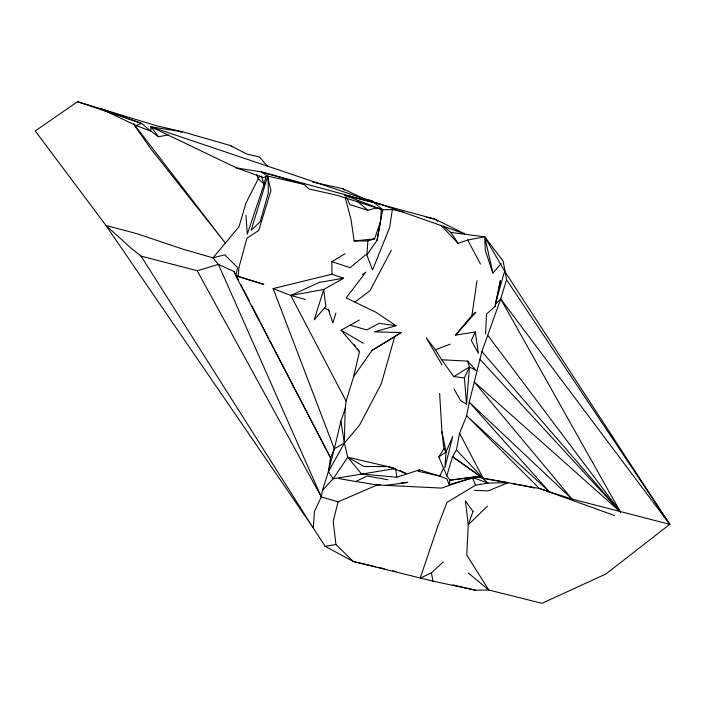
<?xml version="1.0" encoding="UTF-8"?>
<svg xmlns="http://www.w3.org/2000/svg" width="705" height="705" viewBox="0 0 705 705"><rect width="100%" height="100%" fill="white"/><g stroke="black" fill="none" stroke-linecap="round" stroke-linejoin="round"><path stroke-width="1.06" d="M495.183 306.226L500.374 280.713L495.183 306.226L486.529 314.122L485.586 333.879M267.671 166.451L259.458 156.951L246.785 154.025L230.429 145.556L182.551 131.791L150.94 126.812L150.905 131.156L158.59 136.788L167.966 134.831M357.532 349.046L359.471 351.654L353.663 376.585L346.093 401.119L345.133 408.997L344.366 443.128L347.75 457.201L361.506 474.016L396.748 477.223L419.396 469.883L439.841 476.122L446.944 478.959L449.191 484.626L479.938 476.122L488.054 483.057L508.217 482.696L488.08 490.909L474.465 490.275M439.647 393.478L441.929 431.76L446.036 452.037L444.908 467.723L452.716 436.501L446.036 452.037L438.801 456.99L446.803 475.849L450.028 480.175L449.191 484.626M404.115 212.187L392.332 209.535L389.68 227.433L372.54 270.015L366.838 254.91L377.043 240.343L380.409 221.908L381.379 208.768M366.838 254.91L367.922 240.934L374.602 238.828L380.409 221.908M453.95 388.816L460.568 400.634L466.56 404.203L469.451 366.926L467.618 361.11L441.674 359.762L435.373 349.759L426.234 337.783L442.026 364.899M180.471 132.232L182.551 131.791L156.545 125.746L77.506 101.687L35.25 130.971L105.97 225.459L136.435 233.54L182.031 248.874L213.007 257.88L218.409 264.401L234.086 271.513L235.681 275.593L263.864 284.397L238.202 276.554L238.942 267.477L246.997 238.114L258.735 230.491L270.976 190.491L267.318 175.853M475.258 331.94L471.319 340.489L478.351 353.284L475.258 331.94L455.527 335.175L471.962 315.346L476.977 280.749M443.401 226.155L450.821 232.412L484.732 236.827L504.657 271.249L669.75 524.335L605.886 574.002L541.933 603.313L488.803 590.006L475.426 590.2L432.949 581.14L353.231 561.48L325.181 546.313L313.267 527.983L314.492 511.284L321.313 496.902L322.388 490.407L328.389 471.689L330.522 457.783L334.302 448.794L340.903 421.193L345.133 408.997M377.043 240.343L382.683 209.808L371.887 200.581L360.343 198.334M446.803 475.849L452.557 456.69L456.408 449.94L459.607 433.275L466.657 415.756L469.239 402.185L481.885 351.575L500.7 298.973L506.542 279.726L503.176 261.202L484.732 236.827L467.715 240.017L458.083 243.357L441.074 225.433M380.506 484.679L377.219 484.952L338.083 501.863L333.201 521.277L335.924 544.48L353.231 561.48L375.739 566.767M264.34 183.168L265.944 176.796M395.655 468.481L333.209 478.757L328.389 471.689L334.302 448.794L273.126 288.565L331.923 274.21L343.608 278.202L323.701 289.499L290.804 295.465L273.126 288.565M269.936 340.753L330.522 457.783L235.681 275.593L237.752 267.741L224.684 254.787L213.007 257.88L239.013 226.702L245.913 203.207L259.748 175.889M362.511 274.527L365.842 272.095L346.173 297.907L376.153 312.386L396.007 325.719L374.373 331.879L401.171 332.513L394.668 336.779L381.29 383.802L359.55 425.106L344.366 443.128L328.389 471.689M504.657 271.249L495.192 304.26L500.7 298.973L669.75 524.335L572.063 499.078L539.343 488.442L476.351 476.941L473.337 477.294M267.521 176.876L251.103 230.385L260.215 221.714L268.252 193.24L268.173 176.946M335.897 313.135L332.892 322.705L328.433 309.883L324.423 308.067M261.423 176.144L264.075 184.225L247.296 234.139L245.957 215.333M443.313 468.464L439.841 476.122L418.03 471.231L419.396 469.883M466.56 404.203L464.392 377.906L469.451 366.926L476.148 370.504L467.618 361.11M391.319 250.222L369.931 290.777L354.888 302.04M438.801 456.99L443.938 448.706L441.929 431.76M393.778 467.997L347.75 457.201L333.209 478.757L322.388 490.407M353.663 376.585L372.037 350.411L401.171 332.513M492.892 273.064L484.732 236.827L485.322 250.531L492.892 273.064L501.123 263.573M455.527 335.175L475.866 312.209L471.962 315.346M487.446 506.19L468.252 524.723L466.772 555.099L488.803 590.006L468.358 573.042M473.311 477.77L488.054 483.057L475.531 485.216L447.014 502.374L437.752 526.353L420.206 578.171L431.407 572.892L443.172 561.938M365.772 254.708L350.121 267.688L331.888 261.661L331.923 274.21M441.674 359.762L453.756 376.585L469.451 366.926M331.888 261.661L345.08 253.677M359.471 351.654L341.079 330.213L359.339 320.035M372.037 350.411L394.668 336.779M334.302 448.794L344.366 443.128L340.903 421.193M338.955 478.589L355.858 481.524L366.979 475.972L387.829 479.735M346.093 401.119L290.804 295.465L319.162 282.441L343.608 278.202M136.047 125.56L141.608 123.401L150.905 131.156L136.047 125.56L100.11 108.403L141.608 123.401L77.506 101.687M435.373 349.759L450.195 344.155M392.332 209.535L382.683 209.808L336.532 195.118L309.081 189.028L304.137 184.34L267.618 176.091L263.388 177.607L236.686 167.966L150.94 126.812L158.59 136.788M469.248 478.483L441.541 488.089L377.219 484.952L355.858 481.524M141.018 256.074L313.267 527.983L105.97 225.459L131.738 248.75L141.018 256.074L197.18 270.746L218.409 264.401L321.313 496.902L338.083 501.863M346.798 197.664L349.83 204.617L367.772 210.257L377.298 207.711M325.181 546.313L335.924 544.48M385.556 485.384L407.86 482.37L401.295 482.925M476.351 476.941L450.028 480.175L479.938 476.122L452.557 456.69L483.286 478.431L508.217 482.696M345.142 197.259L351.037 219.616L354.148 240.969L374.602 238.828M354.148 240.969L367.922 240.934M453.756 376.585L464.392 377.906M396.007 325.719L379.096 323.313L366.829 329.94L350.693 325.243M236.686 167.966L261.317 171.914L435.161 219.202L464.63 233.822L380.427 204.23L150.94 126.812M382.683 209.808L344.604 195.276L351.954 196.704M511.389 483.339L534.654 487.992M312.535 182.013L342.886 188.737L366.512 200.017M426.595 217.263L435.161 219.202L437.629 221.282M377.88 567.278L384.313 568.785M392.888 570.803L396.104 571.561M452.91 584.903L475.426 590.2M344.604 195.276L380.427 204.23M290.804 295.465L305.38 299.458M304.137 184.34L261.317 171.914L267.618 176.091M614.513 515.531L539.343 488.442L466.657 415.756L549.107 491.517L469.239 402.185L572.063 499.078L474.218 381.925L620.435 511.989L500.7 298.973M235.681 275.593L238.202 276.554M399.559 470.358L406.38 473.645L388.129 466.551L363.992 466.516L347.75 457.201M341.079 330.213L363.339 343.344M230.429 145.556L232.139 146.922M342.886 188.737L344.551 190.174M356.994 200.934L367.772 210.257M264.075 184.225L258.215 178.541L256.611 174.549M456.408 449.94L483.286 478.431L459.607 433.275M479.849 359.215L620.435 511.989L487.737 335.316M481.885 351.575L620.435 511.989M133.738 123.895L225.318 243.013L150.949 148.94L133.439 124.027M328.433 309.883L329.728 311.619M354.298 344.692L355.593 346.428M506.542 279.726L669.75 524.335M450.821 232.412L458.083 243.357M443.938 448.706L446.036 452.037M197.18 270.746L321.313 496.902M467.715 240.017L480.51 264.075M234.086 271.513L238.634 280.29M241.154 285.173L242.167 287.12M243.172 289.068L249.235 300.771M251.756 305.653L259.837 321.251M260.841 323.198L268.922 338.805M472.332 477.417L475.531 485.216M431.407 572.892L432.949 581.14M395.796 469.574L396.748 477.223M323.701 289.499L314.245 319.814L325.842 306.384L323.701 289.499M473.037 511.469L468.252 524.723L465.406 500.806L473.037 511.469"/></g></svg>
